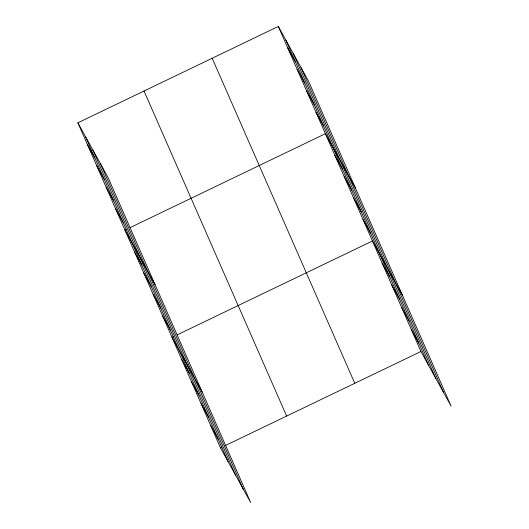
<?xml version="1.0" encoding="UTF-8"?>
<svg xmlns="http://www.w3.org/2000/svg" width="529" height="529" viewBox="0 0 529 529"><rect width="100%" height="100%" fill="white"/><g stroke="black" fill="none" stroke-linecap="round" stroke-linejoin="round"><path stroke-width="0.79" d="M77.882 122.814L108.068 177.499L250.673 502.55L220.487 447.871L77.882 122.814L278.327 26.45L308.513 81.129L451.118 406.186L420.932 351.501L278.327 26.45M126.411 229.374L124.943 230.082L155.129 284.761M130.088 227.609L325.388 133.718L355.574 188.397M173.472 336.642L172.004 337.35L202.184 392.029M177.149 334.877L372.449 240.986L402.635 295.665M220.487 447.871L221.955 447.164M224.898 445.749L420.932 351.501M287.736 47.901L295.308 61.615M297.153 69.359L304.717 83.066M306.562 90.809L314.133 104.524M315.972 112.267L323.543 125.975M334.797 155.169L342.369 168.883M344.214 176.626L351.778 190.334M353.623 198.077L361.195 211.792M363.033 219.535L370.604 233.243M382.143 263.092L389.714 276.799M391.844 285.191L399.415 298.905M401.537 307.296L409.109 321.01M411.238 329.402L418.809 343.109M87.292 144.265L94.863 157.979M96.701 165.722L104.273 179.43M106.117 187.173L113.682 200.888M115.527 208.631L123.098 222.339M134.353 251.533L141.924 265.247M143.762 272.99L151.334 286.698M153.179 294.441L160.743 308.156M162.588 315.899L170.159 329.607M181.698 359.456L189.27 373.163M191.399 381.554L198.964 395.269M201.093 403.66L208.664 417.374M210.793 425.766L218.358 439.473M301.047 67.613L443.659 392.663M293.357 53.68L435.969 378.738M285.898 40.164L428.503 365.215M212.175 58.25L354.787 383.307M144.027 91.014L286.639 416.065M100.603 163.977L243.208 489.027M92.912 150.044L235.524 475.102M85.447 136.528L228.059 461.579"/></g></svg>
